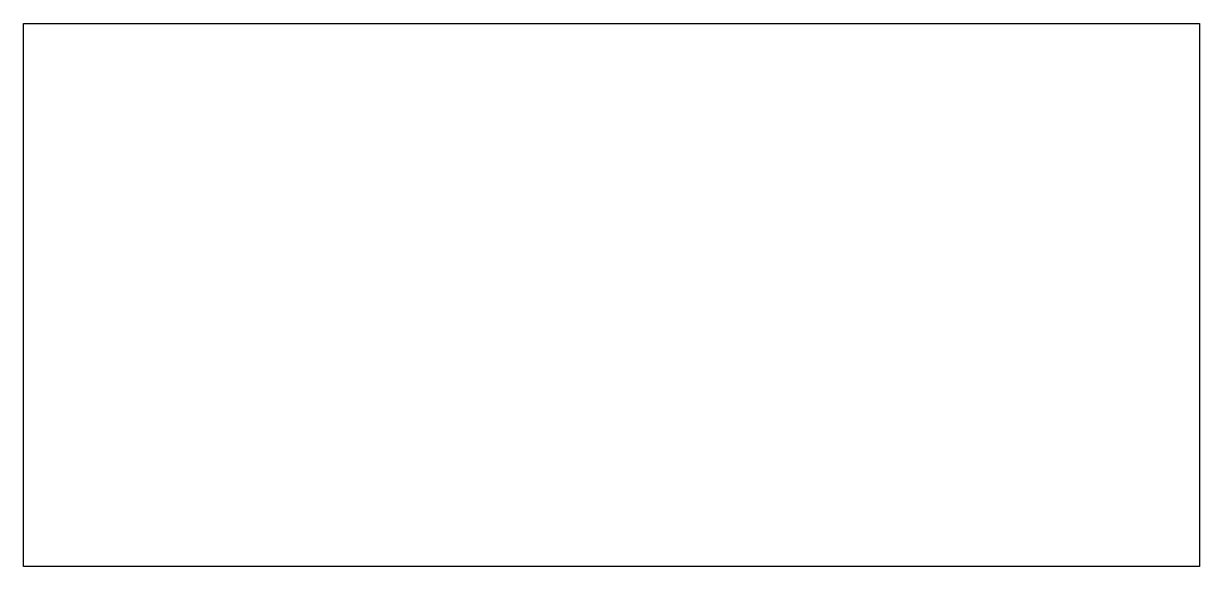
# Model space of a CAD drawing. Header units: millimetres. Extents: x 0 to 65, y -30 to 0.
import ezdxf

# ---------------------------------------------------------------- set-up
doc = ezdxf.new("R2010")
doc.units = ezdxf.units.MM

msp = doc.modelspace()

# ---------------------------------------------------------------- linework, layer by layer
for p, q in [((0, -30), (0, 0)), ((0, 0), (65, 0)), ((65, 0), (65, -30)), ((65, -30), (0, -30))]:
    msp.add_line(p, q)

doc.saveas('drawing.dxf')
